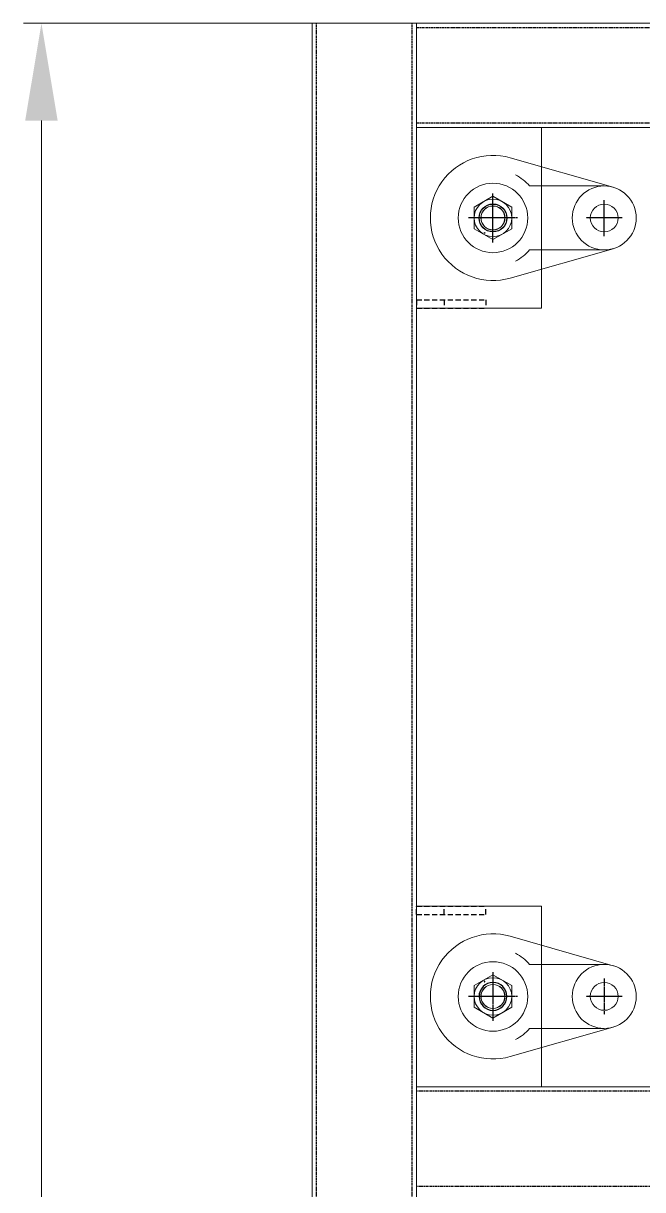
# Model space of a CAD drawing. Header units: millimetres. Extents: x -32759 to 129432, y 390 to 54305.
# Drawn here: x 27885 to 28331, y 24908 to 25747 of the extents above; entities that cross this region are included whole.
import ezdxf

# ---------------------------------------------------------------- set-up
doc = ezdxf.new("R2010")
doc.units = ezdxf.units.MM
for name, pattern in [('AM_ISO08W050', [18, 12, -1.5, 3, -1.5]), ('CENTER', [2, 1.25, -0.25, 0.25, -0.25]), ('HIDDEN', [0.375, 0.25, -0.125])]:
    doc.linetypes.add(name, pattern=pattern)
doc.layers.add('_BODY', color=7, linetype='Continuous', lineweight=13)
for name, color, linetype in [('BOM-UDEF', 3, 'Continuous'), ('CL', 1, 'CENTER'), ('H', 2, 'HIDDEN'), ('HL', 2, 'HIDDEN'), ('RD', 5, 'Continuous')]:
    doc.layers.add(name, color=color, linetype=linetype)
doc.styles.add('ROAMNS', font='romans.shx', dxfattribs={"width": 0.8, "bigfont": 'whgtxt.shx'})
doc.dimstyles.new('20 작은 한덕_도면칫수', dxfattribs={"dimscale": 20, "dimtxt": 3.3, "dimasz": 3.5, "dimexe": 0.65, "dimexo": 1.25, "dimgap": 1, "dimtad": 1, "dimdec": 0, "dimdsep": 46, "dimtxsty": 'ROAMNS', "dimcen": 0, "dimclrd": 7, "dimclre": 7, "dimclrt": 2, "dimadec": 0, "dimazin": 2, "dimtp": 0.1, "dimtm": 0.1, "dimtfac": 0.71, "dimtdec": 0, "dimtmove": 0, "dimatfit": 3, "dimfxl": 1, "dimlwd": -1, "dimlwe": -1, "dimarcsym": 1})

# ---------------------------------------------------------------- blocks, each defined once
blk = doc.blocks.new('*D1415')
at = {"color": 7, "linetype": 'ByBlock', "transparency": 16777216}
for p, q in [((276445.91, 138466.87), (276229.23, 138466.87)), ((276242.23, 136176.87), (276242.23, 138396.87)), ((276445.91, 136106.87), (276229.23, 136106.87))]:
    blk.add_line(p, q, dxfattribs=at)
at = {"color": 7, "transparency": 16777216}
for points in [[(276230.56, 138396.87), (276253.89, 138396.87), (276242.23, 138466.87)], [(276230.56, 136176.87), (276253.89, 136176.87), (276242.23, 136106.87)]]:
    blk.add_solid(points, dxfattribs=at)
at = {"layer": 'Defpoints', "color": 0, "transparency": 16777216}
for p in [(276242.23, 138466.87), (276470.91, 138466.87), (276470.91, 136106.87)]:
    blk.add_point(p, dxfattribs=at)
at = {"color": 2, "transparency": 16777216, "insert": (276189.23, 137286.87), "char_height": 66, "attachment_point": 5, "rotation": 90, "style": 'ROAMNS'}
blk.add_mtext('2360', dxfattribs=at)
blk = doc.blocks.new('tyuserw')
at = {"ltscale": 0.5}
for p, q in [((207682.54, 29889.07), (206582.54, 29889.07)), ((207682.54, 29889.07), (207682.54, 29814.07)), ((206582.54, 29814.07), (207682.54, 29814.07))]:
    blk.add_line(p, q, dxfattribs=at)
at = {"layer": 'HL', "ltscale": 3}
for p, q in [((206582.54, 29885.87), (207682.54, 29885.87)), ((206582.54, 29817.27), (207682.54, 29817.27))]:
    blk.add_line(p, q, dxfattribs=at)
blk = doc.blocks.new('r6urtwtw')
at = {"ltscale": 0.5}
for p, q in [((208348.3, 30972.38), (205988.3, 30972.38)), ((208348.3, 30972.38), (208348.3, 30897.38)), ((205988.3, 30897.38), (208348.3, 30897.38))]:
    blk.add_line(p, q, dxfattribs=at)
at = {"layer": 'HL', "ltscale": 3}
for p, q in [((205988.3, 30969.38), (208348.3, 30969.38)), ((205988.3, 30900.38), (208348.3, 30900.38))]:
    blk.add_line(p, q, dxfattribs=at)
blk = doc.blocks.new('6ertwstw')
at = {"ltscale": 0.5}
for q in [(205552.73, 31324.74), (205627.73, 30724.74)]:
    blk.add_line((205627.73, 31324.74), q, dxfattribs=at)
at = {"layer": 'HL', "ltscale": 3}
for p, q in [((205555.93, 30724.74), (205555.93, 31324.74)), ((205624.53, 30724.74), (205624.53, 31324.74))]:
    blk.add_line(p, q, dxfattribs=at)
blk = doc.blocks.new('5ysrgsds')
at = {"color": 1, "linetype": 'AM_ISO08W050'}
for p, q in [((32769.17, -91740.58), (32769.17, -91764.58)), ((32757.17, -91752.58), (32781.17, -91752.58))]:
    blk.add_line(p, q, dxfattribs=at)
at = {"color": 3}
blk.add_circle((32769.17, -91752.58), 8.65, dxfattribs=at)
at = {"color": 1}
blk.add_arc((32769.17, -91752.58), 10, 270, 180, dxfattribs=at)
blk = doc.blocks.new('turwt')
at = {"color": 3}
for p, q in [((209511.67, 17710.88), (209421.67, 17710.88)), ((209421.67, 17710.88), (209421.67, 17580.88)), ((209511.67, 17710.88), (209511.67, 17580.88)), ((209511.67, 17580.88), (209421.67, 17580.88))]:
    blk.add_line(p, q, dxfattribs=at)
blk.add_blockref('5ysrgsds', (176707.5, 109398.46), dxfattribs=at)
blk = doc.blocks.new('6erwt')
at = {"layer": 'H', "ltscale": 15}
for p, q in [((209894.97, 17670.64), (209894.97, 17676.64)), ((209894.97, 17676.64), (209944.97, 17676.64)), ((209894.97, 17670.64), (209944.97, 17670.64)), ((209914.97, 17670.64), (209914.97, 17676.64)), ((209944.97, 17670.64), (209944.97, 17676.64))]:
    blk.add_line(p, q, dxfattribs=at)
blk = doc.blocks.new('HS_BOM', base_point=(-3113.55, 16316.28))
at = {"layer": 'BOM-UDEF'}
blk.add_circle((-3113.55, 16316.28), 0.25, dxfattribs=at)
blk = doc.blocks.new('jt-m20앙카조절좌-b')
for p, q in [((63882.05, 12636.07), (63956, 12657.24)), ((63888.38, 12636.96), (63942, 12636.96)), ((63968.38, 12629.55), (63954.88, 12621.76)), ((63981.88, 12621.76), (63968.38, 12629.55)), ((63954.88, 12621.76), (63954.88, 12606.17)), ((63981.88, 12606.17), (63981.88, 12621.76)), ((63954.88, 12606.17), (63968.38, 12598.37)), ((63968.38, 12598.37), (63981.88, 12606.17)), ((63882.05, 12591.85), (63956, 12570.69)), ((63888.38, 12590.96), (63942, 12590.96))]:
    blk.add_line(p, q)
for centre, radius in [((63888.38, 12613.96), 23), ((63968.38, 12613.96), 25), ((63968.38, 12613.96), 13.5), ((63888.38, 12613.96), 10), ((63968.38, 12613.96), 8.56)]:
    blk.add_circle(centre, radius)
for radius, start, end in [(45.01, 254.02888, 105.97112), (35, 117.4585, 138.91767), (35, 221.08233, 242.5415)]:
    blk.add_arc((63968.38, 12613.96), radius, start, end)
at = {"layer": 'CL'}
for p, q in [((63888.38, 12626.96), (63888.38, 12600.96)), ((63968.38, 12631.54), (63968.38, 12596.38)), ((63875.38, 12613.96), (63901.38, 12613.96)), ((63950.8, 12613.96), (63985.96, 12613.96))]:
    blk.add_line(p, q, dxfattribs=at)
at = {"layer": 'RD'}
blk.add_circle((63968.38, 12613.96), 10, dxfattribs=at)
at = {"layer": 'BOM-UDEF'}
blk.add_blockref('HS_BOM', (63974.38, 12624.76), dxfattribs=at)
blk = doc.blocks.new('etqwrw')
at = {"color": 0, "rotation": 270}
for name, p in [('turwt', (193448.45, 226652.08)), ('6erwt', (193482.69, 227125.38))]:
    blk.add_blockref(name, p, dxfattribs=at)
at = {"extrusion": (0, 0, -1), "zscale": -1, "rotation": 89.98150622363195}
blk.add_blockref('jt-m20앙카조절좌-b', (-198501.02, -46797.05), dxfattribs=at)
blk = doc.blocks.new('78544')
at = {"color": 0}
for name, p in [('r6urtwtw', (-16068.99, -6753.33)), ('6ertwstw', (-14113.42, -7180.69)), ('etqwrw', (-19515.03, 6913.65))]:
    blk.add_blockref(name, p, dxfattribs=at)
at = {"color": 0, "xscale": -1}
blk.add_blockref('etqwrw', (403233.65, 6913.65), dxfattribs=at)
at = {"color": 0, "rotation": 90}
blk.add_blockref('tyuserw', (222093.38, -183538.49), dxfattribs=at)
blk = doc.blocks.new('y8e5ey')
at = {"rotation": 90}
blk.add_blockref('78544', (120364.948, -179805.35), dxfattribs=at)
blk = doc.blocks.new('1')
at = {"color": 6}
blk.add_blockref('y8e5ey', (-86090.027, -6800.077), dxfattribs=at)
blk = doc.blocks.new('sdfgsdfgcxvxbxcv')
dim = blk.add_linear_dim(base=(276242.225, 138466.875), p1=(276470.906, 136106.875), p2=(276470.906, 138466.875), angle=90, dimstyle='20 작은 한덕_도면칫수')
dim.commit()
dim.dimension.update_dxf_attribs({"geometry": '*D1415', "text_midpoint": (276189.225, 137286.875)})
blk.add_blockref('1', (266381.038, 132792.991))

msp = doc.modelspace()

# ---------------------------------------------------------------- block references
at = {"layer": '_BODY'}
msp.add_blockref('sdfgsdfgcxvxbxcv', (-248343.91, -112719.97), dxfattribs=at)

doc.saveas('drawing.dxf')
